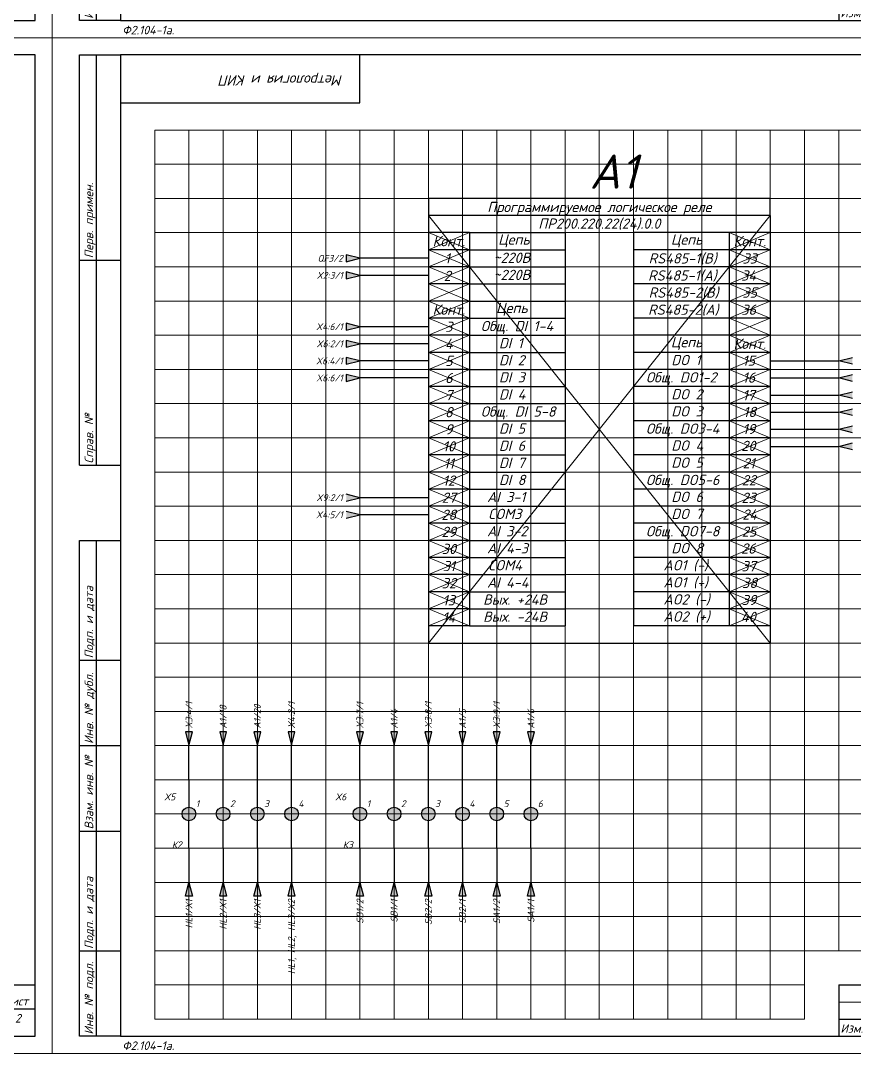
# Model space of a CAD drawing. Header units: millimetres. Extents: x 0 to 53000, y -591 to 24400.
# Drawn here: x 6730.8 to 6974.6, y -591 to -289 of the extents above; entities that cross this region are included whole.
import ezdxf
from ezdxf.enums import TextEntityAlignment as Align

# ---------------------------------------------------------------- set-up
doc = ezdxf.new("R2010")
doc.units = ezdxf.units.MM
for name, color, linetype, lineweight in [('4', 4, 'Continuous', 15), ('Основная', 7, 'Continuous', 30), ('Тонкая для кабелей', 7, 'Continuous', 15)]:
    doc.layers.add(name, color=color, linetype=linetype, lineweight=lineweight)
doc.layers.add('Привязки', color=2, linetype='Continuous', lineweight=0, plot=False, transparency=0.8)
doc.layers.add('рамка', color=253, linetype='Continuous', lineweight=5, transparency=0.8)
doc.styles.add('текст', font='isocpeui.ttf')

# ---------------------------------------------------------------- blocks, each defined once
blk = doc.blocks.new('*U110')
for p, q in [((8, 232), (8, 292)), ((8, 292), (20, 292)), ((13, 232), (13, 292)), ((90, 292), (90, 292)), ((90, 292), (90, 292)), ((90, 278), (90, 292)), ((90, 292), (90, 292)), ((90, 292), (90, 292)), ((90, 292), (90, 292)), ((20, 278), (90, 278)), ((8, 232), (20, 232)), ((8, 172), (8, 232)), ((13, 172), (13, 232)), ((8, 172), (20, 172)), ((8, 115), (8, 150)), ((8, 150), (20, 150)), ((13, 115), (13, 150)), ((8, 90), (8, 115)), ((8, 115), (20, 115)), ((13, 90), (13, 115)), ((8, 65), (8, 90)), ((8, 90), (20, 90)), ((13, 65), (13, 90)), ((8, 30), (8, 65)), ((8, 65), (20, 65)), ((13, 30), (13, 65)), ((8, 5), (8, 30)), ((8, 30), (20, 30)), ((13, 5), (13, 30)), ((230, 20), (415, 20)), ((230, 20), (230, 5)), ((415, 20), (415, 20)), ((415, 20), (415, 20)), ((405, 13), (415, 13)), ((230, 10), (295, 10)), ((20, 5), (8, 5)), ((230, 5), (295, 5)), ((415, 5), (415, 5)), ((415, 5), (415, 5)), ((415, 5), (415, 5)), ((415, 5), (415, 5)), ((415, 5), (415, 5)), ((415, 5), (415, 5)), ((415, 5), (415, 5))]:
    blk.add_line(p, q)
blk.add_lwpolyline([(20, 5), (415, 5), (415, 292), (20, 292)], close=True)
at = {"layer": '4'}
for p, q in [((230, 15), (295, 15)), ((415, 5), (415, 5)), ((415, 5), (415, 5)), ((415, 5), (415, 5)), ((415, 5), (415, 5)), ((415, 5), (415, 5)), ((415, 5), (415, 5)), ((415, 5), (415, 5)), ((415, 5), (415, 5)), ((415, 5), (415, 5))]:
    blk.add_line(p, q, dxfattribs=at)
at = {"layer": 'Привязки'}
blk.add_lwpolyline([(0, 0), (420, 0), (420, 297), (0, 297)], close=True, dxfattribs=at)
at = {"layer": 'рамка'}
blk.add_lwpolyline([(0, 297), (420, 297), (420, 0), (0, 0)], close=True, dxfattribs=at)
at = {"style": 'текст'}
for s, p in [('Перв. примен.', (12, 232.5)), ('Справ. №', (12, 172.5)), ('Подп. и дата', (12, 115.5)), ('Инв. № дубл.', (12, 90.5)), ('Взам. инв. №', (12, 65.5)), ('Подп. и дата', (12, 30.5)), ('Инв. № подл.', (12, 5.5))]:
    blk.add_text(s, height=2.5, rotation=90, dxfattribs=at).set_placement(p)
for s, height, p in [('Лист', 2.5, (405.5, 14)), ('Изм.', 2.5, (230.5, 6)), ('Ф2.104-1.', 0.005, (20, 4.99)), ('Ф2.104-1а.', 2.5, (20.5, 1)), ('Разраб.', 0.0000135, (415, 5)), ('Пров.', 0.0000135, (415, 5)), ('Т.контр.', 0.0000135, (415, 5)), ('Н.контр.', 0.0000135, (415, 5)), ('Утв.', 0.0000135, (415, 5)), ('Лит.', 0.0000135, (415, 5)), ('Масса', 0.0000135, (415, 5)), ('Масштаб', 0.0000135, (415, 5)), ('Листов', 0.0000135, (415, 5)), ('А4', 0.025, (419.61, 0.01)), ('А2', 0.00833, (419.87, 0)), ('А1', 0.00625, (419.9, 0)), ('А0', 0.005, (419.92, 0))]:
    blk.add_text(s, height=height, dxfattribs=at).set_placement(p)
for tag, p, height in [('12', (90, 292), 0.00000373), ('13', (90, 292), 0.00000373), ('27', (90, 292), 0.00000522), ('29', (105, 249), 3.5), ('ИЗМ2', (230.5, 16), 2.5), ('ЛИСТИЗМ2', (237.5, 16), 2.5), ('№ДОКУМИЗМ2', (247.5, 16), 2.5), ('28', (415, 20), 0.0000438), ('ОБОЗНАЧЕНИЕ', (300, 11), 5), ('ИЗМ1', (230.5, 11), 2.5), ('ЛИСТИЗМ1', (237.5, 11), 2.5), ('№ДОКУМИЗМ1', (247.5, 11), 2.5), ('ПОДПИЗМ1', (270.5, 11), 2.5), ('ДАТАИЗМ1', (285.5, 11), 2.5), ('ДАТАНКОНТР', (285.5, 11), 2.5), ('ДАТАУТВ', (285.5, 6), 2.5), ('РАЗРАБ', (415, 5), 0.0000135), ('ЛИСТОВ', (415, 5), 0.0000135), ('ПРОВ', (415, 5), 0.0000135), ('ТКОНТР', (415, 5), 0.0000135), ('НКОНТР', (415, 5), 0.0000135), ('УТВ', (415, 5), 0.0000135), ('10', (415, 5), 0.0000135), ('11', (415, 5), 0.0000135), ('ПОДПИЗМ2', (415, 5), 0.0000135), ('ДАТАИЗМ2', (415, 5), 0.0000135), ('ИЗМ3', (415, 5), 0.0000135), ('ЛИСТИЗМ3', (415, 5), 0.0000135), ('№ДОКУМИЗМ3', (415, 5), 0.0000135), ('ПОДПИЗМ3', (415, 5), 0.0000135), ('ДАТАИЗМ3', (415, 5), 0.0000135), ('ИЗМ4', (415, 5), 0.0000135), ('ЛИСТИЗМ4', (415, 5), 0.0000135), ('№ДОКУМИЗМ4', (415, 5), 0.0000135), ('ПОДПИЗМ4', (415, 5), 0.0000135), ('ДАТАИЗМ4', (415, 5), 0.0000135), ('ДАТАРАЗРАБ', (415, 5), 0.0000135), ('ДАТАПРОВ', (415, 5), 0.0000135), ('ДАТАТКОНТР', (415, 5), 0.0000135)]:
    blk.add_attdef(tag, p, '', height=height, dxfattribs=at)
for tag, p, height, rotation in [('ОБОЗНАЧЕНИЕ-ВЕРХ', (85, 286), 3.5, 180), ('ПРИМЕНЯЕМОСТЬ', (19, 232.5), 2.5, 90), ('СПРАВ№', (19, 172.5), 2.5, 90), ('ДАТАУЧЁТАДУБЛ', (19, 115.5), 2.5, 90), ('ИНВ№ДУБЛ', (19, 90.5), 2.5, 90), ('ВЗАМИНВ№', (19, 65.5), 2.5, 90), ('ДАТАУЧЁТА', (19, 30.5), 2.5, 90), ('ИНВ№ПОДЛ', (19, 5.5), 2.5, 90)]:
    blk.add_attdef(tag, p, '', height=height, rotation=rotation, dxfattribs=at)
blk.add_attdef('30', text='', height=5, dxfattribs=at).set_placement((355, 34), align=Align.MIDDLE)
for tag, height, p in [('ЛИСТ', 2.5, (410, 9)), ('НАИМЕНОВАНИЕ1', 0.000027, (415, 5)), ('НАИМЕНОВАНИЕ2', 0.0000189, (415, 5)), ('НАИМЕНОВАНИЕ3', 0.0000189, (415, 5)), ('НАИМЕНОВАНИЕ4', 0.0000135, (415, 5)), ('МАССА', 0.0000189, (415, 5)), ('МАСШТАБ', 0.0000189, (415, 5)), ('МАТЕРИАЛ1', 0.0000135, (415, 5)), ('МАТЕРИАЛ2', 0.0000135, (415, 5)), ('МАТЕРИАЛ3', 0.0000135, (415, 5)), ('ПРЕДПРИЯТИЕ1', 0.0000189, (415, 5)), ('ПРЕДПРИЯТИЕ2', 0.0000189, (415, 5)), ('ПРЕДПРИЯТИЕ3', 0.0000189, (415, 5))]:
    blk.add_attdef(tag, text='', height=height, dxfattribs=at).set_placement(p, align=Align.CENTER)
for tag in ['ЛИТЕРА', 'ЛИТЕРА2', 'ЛИТЕРА3']:
    blk.add_attdef(tag, text='', height=0.0000135, dxfattribs=at).set_placement((415, 5), align=Align.RIGHT)
for tag in ['ИНДЕКС', 'ИНДЕКС2', 'ИНДЕКС3']:
    blk.add_attdef(tag, text='', height=0.0000135, dxfattribs=at).set_placement((415, 5), align=Align.TOP_LEFT)

msp = doc.modelspace()

# ---------------------------------------------------------------- hatches: boundary and pattern name
at = {"layer": 'Основная'}
h = msp.add_hatch(color=256, dxfattribs=at)
h.dxf.hatch_style = 1
h.paths.add_polyline_path([(6830, -358.5), (6826, -357.5), (6826, -358.5)])
h.paths.add_polyline_path([(6830, -358.5), (6826, -358.5), (6826, -359.5)])
h = msp.add_hatch(color=256, dxfattribs=at)
h.dxf.hatch_style = 1
h.paths.add_polyline_path([(6830, -363.5), (6826, -362.5), (6826, -363.5)])
h.paths.add_polyline_path([(6830, -363.5), (6826, -363.5), (6826, -364.5)])
h = msp.add_hatch(color=256, dxfattribs=at)
h.dxf.hatch_style = 1
h.paths.add_polyline_path([(6830, -378.5), (6826, -377.5), (6826, -378.5)])
h.paths.add_polyline_path([(6830, -378.5), (6826, -378.5), (6826, -379.5)])
h = msp.add_hatch(color=256, dxfattribs=at)
h.dxf.hatch_style = 1
h.paths.add_polyline_path([(6830, -383.5), (6826, -382.5), (6826, -383.5)])
h.paths.add_polyline_path([(6830, -383.5), (6826, -383.5), (6826, -384.5)])
h = msp.add_hatch(color=256, dxfattribs=at)
h.dxf.hatch_style = 1
h.paths.add_polyline_path([(6830, -388.5), (6826, -387.5), (6826, -388.5)])
h.paths.add_polyline_path([(6830, -388.5), (6826, -388.5), (6826, -389.5)])
h = msp.add_hatch(color=256, dxfattribs=at)
h.dxf.hatch_style = 1
h.paths.add_polyline_path([(6970, -388.5), (6974, -387.5), (6974, -388.5)])
h.paths.add_polyline_path([(6970, -388.5), (6974, -388.5), (6974, -389.5)])
h = msp.add_hatch(color=256, dxfattribs=at)
h.dxf.hatch_style = 1
h.paths.add_polyline_path([(6830, -393.5), (6826, -392.5), (6826, -393.5)])
h.paths.add_polyline_path([(6830, -393.5), (6826, -393.5), (6826, -394.5)])
h = msp.add_hatch(color=256, dxfattribs=at)
h.dxf.hatch_style = 1
h.paths.add_polyline_path([(6970, -393.5), (6974, -392.5), (6974, -393.5)])
h.paths.add_polyline_path([(6970, -393.5), (6974, -393.5), (6974, -394.5)])
h = msp.add_hatch(color=256, dxfattribs=at)
h.dxf.hatch_style = 1
h.paths.add_polyline_path([(6970, -398.5), (6974, -397.5), (6974, -398.5)])
h.paths.add_polyline_path([(6970, -398.5), (6974, -398.5), (6974, -399.5)])
h = msp.add_hatch(color=256, dxfattribs=at)
h.dxf.hatch_style = 1
h.paths.add_polyline_path([(6970, -403.5), (6974, -402.5), (6974, -403.5)])
h.paths.add_polyline_path([(6970, -403.5), (6974, -403.5), (6974, -404.5)])
h = msp.add_hatch(color=256, dxfattribs=at)
h.dxf.hatch_style = 1
h.paths.add_polyline_path([(6970, -408.5), (6974, -407.5), (6974, -408.5)])
h.paths.add_polyline_path([(6970, -408.5), (6974, -408.5), (6974, -409.5)])
h = msp.add_hatch(color=256, dxfattribs=at)
h.dxf.hatch_style = 1
h.paths.add_polyline_path([(6970, -413.5), (6974, -412.5), (6974, -413.5)])
h.paths.add_polyline_path([(6970, -413.5), (6974, -413.5), (6974, -414.5)])
h = msp.add_hatch(color=256, dxfattribs=at)
h.dxf.hatch_style = 1
h.paths.add_polyline_path([(6830, -428.5), (6826, -427.5), (6826, -428.5)])
h.paths.add_polyline_path([(6830, -428.5), (6826, -428.5), (6826, -429.5)])
h = msp.add_hatch(color=256, dxfattribs=at)
h.dxf.hatch_style = 1
h.paths.add_polyline_path([(6830, -433.5), (6826, -432.5), (6826, -433.5)])
h.paths.add_polyline_path([(6830, -433.5), (6826, -433.5), (6826, -434.5)])
h = msp.add_hatch(color=256, dxfattribs=at)
h.dxf.hatch_style = 1
h.paths.add_polyline_path([(6780, -501), (6781, -497), (6780, -497)])
h.paths.add_polyline_path([(6780, -501), (6780, -497), (6779, -497)])
h = msp.add_hatch(color=256, dxfattribs=at)
h.dxf.hatch_style = 1
h.paths.add_polyline_path([(6790, -501), (6791, -497), (6790, -497)])
h.paths.add_polyline_path([(6790, -501), (6790, -497), (6789, -497)])
h = msp.add_hatch(color=256, dxfattribs=at)
h.dxf.hatch_style = 1
h.paths.add_polyline_path([(6800, -501), (6801, -497), (6800, -497)])
h.paths.add_polyline_path([(6800, -501), (6800, -497), (6799, -497)])
h = msp.add_hatch(color=256, dxfattribs=at)
h.dxf.hatch_style = 1
h.paths.add_polyline_path([(6810, -501), (6811, -497), (6810, -497)])
h.paths.add_polyline_path([(6810, -501), (6810, -497), (6809, -497)])
h = msp.add_hatch(color=256, dxfattribs=at)
h.dxf.hatch_style = 1
h.paths.add_polyline_path([(6830, -501), (6831, -497), (6830, -497)])
h.paths.add_polyline_path([(6830, -501), (6830, -497), (6829, -497)])
h = msp.add_hatch(color=256, dxfattribs=at)
h.dxf.hatch_style = 1
h.paths.add_polyline_path([(6840, -501), (6841, -497), (6840, -497)])
h.paths.add_polyline_path([(6840, -501), (6840, -497), (6839, -497)])
h = msp.add_hatch(color=256, dxfattribs=at)
h.dxf.hatch_style = 1
h.paths.add_polyline_path([(6850, -501), (6851, -497), (6850, -497)])
h.paths.add_polyline_path([(6850, -501), (6850, -497), (6849, -497)])
h = msp.add_hatch(color=256, dxfattribs=at)
h.dxf.hatch_style = 1
h.paths.add_polyline_path([(6860, -501), (6861, -497), (6860, -497)])
h.paths.add_polyline_path([(6860, -501), (6860, -497), (6859, -497)])
h = msp.add_hatch(color=256, dxfattribs=at)
h.dxf.hatch_style = 1
h.paths.add_polyline_path([(6870, -501), (6871, -497), (6870, -497)])
h.paths.add_polyline_path([(6870, -501), (6870, -497), (6869, -497)])
h = msp.add_hatch(color=256, dxfattribs=at)
h.dxf.hatch_style = 1
h.paths.add_polyline_path([(6880, -501), (6881, -497), (6880, -497)])
h.paths.add_polyline_path([(6880, -501), (6880, -497), (6879, -497)])
at = {"layer": 'Основная', "true_color": 0x991b1e}
h = msp.add_hatch(color=244, dxfattribs=at)
h.dxf.hatch_style = 1
h.paths.add_polyline_path([(6780, -519, 0.414213562), (6778, -521), (6780, -521)])
h.paths.add_polyline_path([(6780, -519), (6780, -521), (6782, -521, 0.414213562)])
h.paths.add_polyline_path([(6780, -521), (6778, -521, 0.414213562), (6780, -523)])
h.paths.add_polyline_path([(6782, -521), (6780, -521), (6780, -523, 0.414213562)])
h = msp.add_hatch(color=244, dxfattribs=at)
h.dxf.hatch_style = 1
h.paths.add_polyline_path([(6790, -519, 0.414213562), (6788, -521), (6790, -521)])
h.paths.add_polyline_path([(6790, -519), (6790, -521), (6792, -521, 0.414213562)])
h.paths.add_polyline_path([(6790, -521), (6788, -521, 0.414213562), (6790, -523)])
h.paths.add_polyline_path([(6792, -521), (6790, -521), (6790, -523, 0.414213562)])
h = msp.add_hatch(color=244, dxfattribs=at)
h.dxf.hatch_style = 1
h.paths.add_polyline_path([(6800, -519, 0.414213562), (6798, -521), (6800, -521)])
h.paths.add_polyline_path([(6800, -519), (6800, -521), (6802, -521, 0.414213562)])
h.paths.add_polyline_path([(6800, -521), (6798, -521, 0.414213562), (6800, -523)])
h.paths.add_polyline_path([(6802, -521), (6800, -521), (6800, -523, 0.414213562)])
at = {"layer": 'Основная', "true_color": 0x454545}
h = msp.add_hatch(color=250, dxfattribs=at)
h.dxf.hatch_style = 1
h.paths.add_polyline_path([(6810, -519, 0.414213562), (6808, -521), (6810, -521)])
h.paths.add_polyline_path([(6810, -519), (6810, -521), (6812, -521, 0.414213562)])
h.paths.add_polyline_path([(6810, -521), (6808, -521, 0.414213562), (6810, -523)])
h.paths.add_polyline_path([(6812, -521), (6810, -521), (6810, -523, 0.414213562)])
at = {"layer": 'Основная', "true_color": 0x991b1e}
h = msp.add_hatch(color=244, dxfattribs=at)
h.dxf.hatch_style = 1
h.paths.add_polyline_path([(6830, -519, 0.414213562), (6828, -521), (6830, -521)])
h.paths.add_polyline_path([(6830, -519), (6830, -521), (6832, -521, 0.414213562)])
h.paths.add_polyline_path([(6830, -521), (6828, -521, 0.414213562), (6830, -523)])
h.paths.add_polyline_path([(6832, -521), (6830, -521), (6830, -523, 0.414213562)])
h = msp.add_hatch(color=244, dxfattribs=at)
h.dxf.hatch_style = 1
h.paths.add_polyline_path([(6840, -519, 0.414213562), (6838, -521), (6840, -521)])
h.paths.add_polyline_path([(6840, -519), (6840, -521), (6842, -521, 0.414213562)])
h.paths.add_polyline_path([(6840, -521), (6838, -521, 0.414213562), (6840, -523)])
h.paths.add_polyline_path([(6842, -521), (6840, -521), (6840, -523, 0.414213562)])
h = msp.add_hatch(color=244, dxfattribs=at)
h.dxf.hatch_style = 1
h.paths.add_polyline_path([(6850, -519, 0.414213562), (6848, -521), (6850, -521)])
h.paths.add_polyline_path([(6850, -519), (6850, -521), (6852, -521, 0.414213562)])
h.paths.add_polyline_path([(6850, -521), (6848, -521, 0.414213562), (6850, -523)])
h.paths.add_polyline_path([(6852, -521), (6850, -521), (6850, -523, 0.414213562)])
h = msp.add_hatch(color=244, dxfattribs=at)
h.dxf.hatch_style = 1
h.paths.add_polyline_path([(6860, -519, 0.414213562), (6858, -521), (6860, -521)])
h.paths.add_polyline_path([(6860, -519), (6860, -521), (6862, -521, 0.414213562)])
h.paths.add_polyline_path([(6860, -521), (6858, -521, 0.414213562), (6860, -523)])
h.paths.add_polyline_path([(6862, -521), (6860, -521), (6860, -523, 0.414213562)])
h = msp.add_hatch(color=244, dxfattribs=at)
h.dxf.hatch_style = 1
h.paths.add_polyline_path([(6870, -519, 0.414213562), (6868, -521), (6870, -521)])
h.paths.add_polyline_path([(6870, -519), (6870, -521), (6872, -521, 0.414213562)])
h.paths.add_polyline_path([(6870, -521), (6868, -521, 0.414213562), (6870, -523)])
h.paths.add_polyline_path([(6872, -521), (6870, -521), (6870, -523, 0.414213562)])
h = msp.add_hatch(color=244, dxfattribs=at)
h.dxf.hatch_style = 1
h.paths.add_polyline_path([(6880, -519, 0.414213562), (6878, -521), (6880, -521)])
h.paths.add_polyline_path([(6880, -519), (6880, -521), (6882, -521, 0.414213562)])
h.paths.add_polyline_path([(6880, -521), (6878, -521, 0.414213562), (6880, -523)])
h.paths.add_polyline_path([(6882, -521), (6880, -521), (6880, -523, 0.414213562)])
at = {"layer": 'Основная'}
h = msp.add_hatch(color=256, dxfattribs=at)
h.dxf.hatch_style = 1
h.paths.add_polyline_path([(6780, -541), (6781, -545), (6780, -545)])
h.paths.add_polyline_path([(6780, -541), (6780, -545), (6779, -545)])
h = msp.add_hatch(color=256, dxfattribs=at)
h.dxf.hatch_style = 1
h.paths.add_polyline_path([(6790, -541), (6791, -545), (6790, -545)])
h.paths.add_polyline_path([(6790, -541), (6790, -545), (6789, -545)])
h = msp.add_hatch(color=256, dxfattribs=at)
h.dxf.hatch_style = 1
h.paths.add_polyline_path([(6800, -541), (6801, -545), (6800, -545)])
h.paths.add_polyline_path([(6800, -541), (6800, -545), (6799, -545)])
h = msp.add_hatch(color=256, dxfattribs=at)
h.dxf.hatch_style = 1
h.paths.add_polyline_path([(6810, -541), (6811, -545), (6810, -545)])
h.paths.add_polyline_path([(6810, -541), (6810, -545), (6809, -545)])
h = msp.add_hatch(color=256, dxfattribs=at)
h.dxf.hatch_style = 1
h.paths.add_polyline_path([(6830, -541), (6831, -545), (6830, -545)])
h.paths.add_polyline_path([(6830, -541), (6830, -545), (6829, -545)])
h = msp.add_hatch(color=256, dxfattribs=at)
h.dxf.hatch_style = 1
h.paths.add_polyline_path([(6840, -541), (6841, -545), (6840, -545)])
h.paths.add_polyline_path([(6840, -541), (6840, -545), (6839, -545)])
h = msp.add_hatch(color=256, dxfattribs=at)
h.dxf.hatch_style = 1
h.paths.add_polyline_path([(6850, -541), (6851, -545), (6850, -545)])
h.paths.add_polyline_path([(6850, -541), (6850, -545), (6849, -545)])
h = msp.add_hatch(color=256, dxfattribs=at)
h.dxf.hatch_style = 1
h.paths.add_polyline_path([(6860, -541), (6861, -545), (6860, -545)])
h.paths.add_polyline_path([(6860, -541), (6860, -545), (6859, -545)])
h = msp.add_hatch(color=256, dxfattribs=at)
h.dxf.hatch_style = 1
h.paths.add_polyline_path([(6870, -541), (6871, -545), (6870, -545)])
h.paths.add_polyline_path([(6870, -541), (6870, -545), (6869, -545)])
h = msp.add_hatch(color=256, dxfattribs=at)
h.dxf.hatch_style = 1
h.paths.add_polyline_path([(6880, -541), (6881, -545), (6880, -545)])
h.paths.add_polyline_path([(6880, -541), (6880, -545), (6879, -545)])

# ---------------------------------------------------------------- linework, layer by layer
at = {"layer": 'Основная', "ltscale": 100}
msp.add_line((6950, -341), (6850, -341), dxfattribs=at)
at = {"layer": 'Основная'}
for p, q in [((6850, -341), (6850, -346)), ((6950, -346), (6950, -341)), ((6850, -346), (6850, -351)), ((6950, -346), (6950, -351)), ((6850, -351), (6850, -356)), ((6862, -351), (6862, -356)), ((6862, -351), (6890, -351)), ((6890, -351), (6890, -466)), ((6910, -351), (6910, -466)), ((6938, -351), (6910, -351)), ((6938, -351), (6938, -356)), ((6950, -351), (6950, -356)), ((6850, -356), (6850, -361)), ((6862, -356), (6862, -361)), ((6862, -356), (6890, -356)), ((6938, -356), (6910, -356)), ((6938, -356), (6938, -361)), ((6950, -356), (6950, -361)), ((6830, -358.5), (6826, -357.5)), ((6826, -357.5), (6826, -359.5)), ((6826, -359.5), (6830, -358.5)), ((6850, -358.5), (6830, -358.5)), ((6850, -361), (6850, -366)), ((6862, -361), (6862, -366)), ((6862, -361), (6890, -361)), ((6938, -361), (6910, -361)), ((6938, -361), (6938, -366)), ((6950, -361), (6950, -366)), ((6830, -363.5), (6826, -362.5)), ((6826, -362.5), (6826, -364.5)), ((6826, -364.5), (6830, -363.5)), ((6850, -363.5), (6830, -363.5)), ((6850, -366), (6850, -371)), ((6862, -366), (6862, -371)), ((6862, -366), (6890, -366)), ((6938, -366), (6910, -366)), ((6938, -366), (6938, -371)), ((6950, -366), (6950, -371)), ((6850, -371), (6850, -376)), ((6862, -371), (6862, -376)), ((6862, -371), (6890, -371)), ((6938, -371), (6910, -371)), ((6938, -371), (6938, -376)), ((6950, -371), (6950, -376)), ((6830, -378.5), (6826, -377.5)), ((6826, -377.5), (6826, -379.5)), ((6850, -376), (6850, -381)), ((6862, -376), (6862, -381)), ((6862, -376), (6890, -376)), ((6938, -376), (6910, -376)), ((6938, -376), (6938, -381)), ((6950, -376), (6950, -381)), ((6826, -379.5), (6830, -378.5)), ((6850, -378.5), (6830, -378.5)), ((6830, -383.5), (6826, -382.5)), ((6826, -382.5), (6826, -384.5)), ((6826, -384.5), (6830, -383.5)), ((6850, -383.5), (6830, -383.5)), ((6850, -381), (6850, -386)), ((6862, -381), (6862, -386)), ((6862, -381), (6890, -381)), ((6938, -381), (6910, -381)), ((6938, -381), (6938, -386)), ((6950, -381), (6950, -386)), ((6850, -386), (6850, -391)), ((6862, -386), (6862, -391)), ((6862, -386), (6890, -386)), ((6938, -386), (6910, -386)), ((6938, -386), (6938, -391)), ((6950, -386), (6950, -391)), ((6830, -388.5), (6826, -387.5)), ((6826, -387.5), (6826, -389.5)), ((6826, -389.5), (6830, -388.5)), ((6850, -388.5), (6830, -388.5)), ((6950, -388.5), (6970, -388.5)), ((6970, -388.5), (6974, -387.5)), ((6974, -389.5), (6970, -388.5)), ((6830, -393.5), (6826, -392.5)), ((6826, -392.5), (6826, -394.5)), ((6850, -391), (6850, -396)), ((6862, -391), (6862, -396)), ((6862, -391), (6890, -391)), ((6938, -391), (6910, -391)), ((6938, -391), (6938, -396)), ((6950, -391), (6950, -396)), ((6970, -393.5), (6974, -392.5)), ((6826, -394.5), (6830, -393.5)), ((6850, -393.5), (6830, -393.5)), ((6950, -393.5), (6970, -393.5)), ((6974, -394.5), (6970, -393.5)), ((6850, -396), (6850, -401)), ((6862, -396), (6862, -401)), ((6862, -396), (6890, -396)), ((6938, -396), (6910, -396)), ((6938, -396), (6938, -401)), ((6950, -396), (6950, -401)), ((6950, -398.5), (6970, -398.5)), ((6970, -398.5), (6974, -397.5)), ((6974, -399.5), (6970, -398.5)), ((6850, -401), (6850, -406)), ((6862, -401), (6862, -406)), ((6862, -401), (6890, -401)), ((6938, -401), (6910, -401)), ((6938, -401), (6938, -406)), ((6950, -401), (6950, -406)), ((6950, -403.5), (6970, -403.5)), ((6970, -403.5), (6974, -402.5)), ((6974, -404.5), (6970, -403.5)), ((6850, -406), (6850, -411)), ((6862, -406), (6862, -411)), ((6862, -406), (6890, -406)), ((6938, -406), (6910, -406)), ((6938, -406), (6938, -411)), ((6950, -406), (6950, -411)), ((6970, -408.5), (6974, -407.5)), ((6950, -408.5), (6970, -408.5)), ((6974, -409.5), (6970, -408.5)), ((6850, -411), (6850, -416)), ((6862, -411), (6862, -416)), ((6862, -411), (6890, -411)), ((6938, -411), (6910, -411)), ((6938, -411), (6938, -416)), ((6950, -411), (6950, -416)), ((6950, -413.5), (6970, -413.5)), ((6970, -413.5), (6974, -412.5)), ((6974, -414.5), (6970, -413.5)), ((6850, -416), (6850, -421)), ((6862, -416), (6862, -421)), ((6862, -416), (6890, -416)), ((6938, -416), (6910, -416)), ((6938, -416), (6938, -421)), ((6950, -416), (6950, -421)), ((6850, -421), (6850, -426)), ((6862, -421), (6862, -426)), ((6862, -421), (6890, -421)), ((6938, -421), (6910, -421)), ((6938, -421), (6938, -426)), ((6950, -421), (6950, -426)), ((6830, -428.5), (6826, -427.5)), ((6826, -429.5), (6830, -428.5)), ((6850, -428.5), (6830, -428.5)), ((6850, -426), (6850, -431)), ((6862, -426), (6862, -431)), ((6862, -426), (6890, -426)), ((6938, -426), (6910, -426)), ((6938, -426), (6938, -431)), ((6950, -426), (6950, -431)), ((6850, -431), (6850, -436)), ((6862, -431), (6862, -436)), ((6862, -431), (6890, -431)), ((6938, -431), (6910, -431)), ((6938, -431), (6938, -436)), ((6950, -431), (6950, -436)), ((6830, -433.5), (6826, -432.5)), ((6826, -434.5), (6830, -433.5)), ((6850, -433.5), (6830, -433.5)), ((6850, -436), (6850, -441)), ((6862, -436), (6862, -441)), ((6862, -436), (6890, -436)), ((6938, -436), (6910, -436)), ((6938, -436), (6938, -441)), ((6950, -436), (6950, -441)), ((6850, -441), (6850, -446)), ((6862, -441), (6862, -446)), ((6862, -441), (6890, -441)), ((6938, -441), (6910, -441)), ((6938, -441), (6938, -446)), ((6950, -441), (6950, -446)), ((6850, -446), (6850, -451)), ((6862, -446), (6862, -451)), ((6862, -446), (6890, -446)), ((6938, -446), (6910, -446)), ((6938, -446), (6938, -451)), ((6950, -446), (6950, -451)), ((6850, -451), (6850, -456)), ((6862, -451), (6862, -456)), ((6862, -451), (6890, -451)), ((6938, -451), (6910, -451)), ((6938, -451), (6938, -456)), ((6950, -451), (6950, -456)), ((6850, -456), (6850, -461)), ((6862, -456), (6862, -461)), ((6862, -456), (6890, -456)), ((6938, -456), (6910, -456)), ((6938, -456), (6938, -461)), ((6950, -456), (6950, -461)), ((6850, -461), (6850, -466)), ((6862, -461), (6862, -466)), ((6862, -461), (6890, -461)), ((6938, -461), (6910, -461)), ((6938, -461), (6938, -466)), ((6950, -461), (6950, -466)), ((6850, -466), (6850, -471)), ((6862, -466), (6890, -466)), ((6938, -466), (6910, -466)), ((6950, -466), (6950, -471)), ((6850, -471), (6950, -471)), ((6779, -497), (6780, -501)), ((6781, -497), (6779, -497)), ((6780, -501), (6781, -497)), ((6789, -497), (6790, -501)), ((6791, -497), (6789, -497)), ((6790, -501), (6791, -497)), ((6799, -497), (6800, -501)), ((6801, -497), (6799, -497)), ((6800, -501), (6801, -497)), ((6809, -497), (6810, -501)), ((6811, -497), (6809, -497)), ((6810, -501), (6811, -497)), ((6829, -497), (6830, -501)), ((6831, -497), (6829, -497)), ((6830, -501), (6831, -497)), ((6839, -497), (6840, -501)), ((6841, -497), (6839, -497)), ((6840, -501), (6841, -497)), ((6849, -497), (6850, -501)), ((6851, -497), (6849, -497)), ((6850, -501), (6851, -497)), ((6859, -497), (6860, -501)), ((6861, -497), (6859, -497)), ((6860, -501), (6861, -497)), ((6869, -497), (6870, -501)), ((6871, -497), (6869, -497)), ((6870, -501), (6871, -497)), ((6879, -497), (6880, -501)), ((6881, -497), (6879, -497)), ((6880, -501), (6881, -497)), ((6780, -511), (6780, -501)), ((6790, -511), (6790, -501)), ((6800, -511), (6800, -501)), ((6810, -511), (6810, -501)), ((6830, -511), (6830, -501)), ((6840, -511), (6840, -501)), ((6850, -511), (6850, -501)), ((6860, -511), (6860, -501)), ((6870, -511), (6870, -501)), ((6880, -511), (6880, -501)), ((6780, -511), (6780, -519)), ((6790, -519), (6790, -511)), ((6800, -519), (6800, -511)), ((6810, -519), (6810, -511)), ((6830, -511), (6830, -519)), ((6840, -519), (6840, -511)), ((6850, -519), (6850, -511)), ((6860, -519), (6860, -511)), ((6870, -519), (6870, -511)), ((6880, -519), (6880, -511)), ((6780, -531), (6780, -523)), ((6790, -531), (6790, -523)), ((6800, -531), (6800, -523)), ((6810, -531), (6810, -523)), ((6830, -531), (6830, -523)), ((6840, -531), (6840, -523)), ((6850, -531), (6850, -523)), ((6860, -531), (6860, -523)), ((6870, -531), (6870, -523)), ((6880, -531), (6880, -523)), ((6780, -531), (6780, -541)), ((6790, -531), (6790, -541)), ((6800, -531), (6800, -541)), ((6810, -531), (6810, -541)), ((6830, -531), (6830, -541)), ((6840, -531), (6840, -541)), ((6850, -531), (6850, -541)), ((6860, -531), (6860, -541)), ((6870, -531), (6870, -541)), ((6880, -531), (6880, -541)), ((6779, -545), (6780, -541)), ((6780, -541), (6781, -545)), ((6789, -545), (6790, -541)), ((6790, -541), (6791, -545)), ((6799, -545), (6800, -541)), ((6800, -541), (6801, -545)), ((6809, -545), (6810, -541)), ((6810, -541), (6811, -545)), ((6829, -545), (6830, -541)), ((6830, -541), (6831, -545)), ((6839, -545), (6840, -541)), ((6840, -541), (6841, -545)), ((6849, -545), (6850, -541)), ((6850, -541), (6851, -545)), ((6859, -545), (6860, -541)), ((6860, -541), (6861, -545)), ((6869, -545), (6870, -541)), ((6870, -541), (6871, -545)), ((6879, -545), (6880, -541)), ((6880, -541), (6881, -545)), ((6781, -545), (6779, -545)), ((6791, -545), (6789, -545)), ((6801, -545), (6799, -545)), ((6811, -545), (6809, -545)), ((6831, -545), (6829, -545)), ((6841, -545), (6839, -545)), ((6851, -545), (6849, -545)), ((6861, -545), (6859, -545)), ((6871, -545), (6869, -545)), ((6881, -545), (6879, -545))]:
    msp.add_line(p, q, dxfattribs=at)
at = {"layer": 'Основная', "ltscale": 0.05}
for p, q in [((6950, -346), (6850, -346)), ((6862, -351), (6850, -351)), ((6950, -351), (6938, -351)), ((6862, -356), (6850, -356)), ((6950, -356), (6938, -356)), ((6862, -361), (6850, -361)), ((6950, -361), (6938, -361)), ((6862, -366), (6850, -366)), ((6950, -366), (6938, -366)), ((6862, -371), (6850, -371)), ((6950, -371), (6938, -371)), ((6862, -376), (6850, -376)), ((6950, -376), (6938, -376)), ((6862, -381), (6850, -381)), ((6950, -381), (6938, -381)), ((6862, -386), (6850, -386)), ((6950, -386), (6938, -386)), ((6862, -391), (6850, -391)), ((6950, -391), (6938, -391)), ((6862, -396), (6850, -396)), ((6950, -396), (6938, -396)), ((6862, -401), (6850, -401)), ((6950, -401), (6938, -401)), ((6862, -406), (6850, -406)), ((6950, -406), (6938, -406)), ((6862, -411), (6850, -411)), ((6950, -411), (6938, -411)), ((6862, -416), (6850, -416)), ((6950, -416), (6938, -416)), ((6862, -421), (6850, -421)), ((6950, -421), (6938, -421)), ((6862, -426), (6850, -426)), ((6950, -426), (6938, -426)), ((6862, -431), (6850, -431)), ((6950, -431), (6938, -431)), ((6862, -436), (6850, -436)), ((6950, -436), (6938, -436)), ((6862, -441), (6850, -441)), ((6950, -441), (6938, -441)), ((6862, -446), (6850, -446)), ((6950, -446), (6938, -446)), ((6862, -451), (6850, -451)), ((6950, -451), (6938, -451)), ((6862, -456), (6850, -456)), ((6950, -456), (6938, -456)), ((6862, -461), (6850, -461)), ((6950, -461), (6938, -461)), ((6862, -466), (6850, -466)), ((6950, -466), (6938, -466))]:
    msp.add_line(p, q, dxfattribs=at)
at = {"layer": 'Основная'}
for centre in [(6780, -521), (6790, -521), (6800, -521), (6810, -521), (6830, -521), (6840, -521), (6850, -521), (6860, -521), (6870, -521), (6880, -521)]:
    msp.add_circle(centre, 2, dxfattribs=at)
at = {"layer": 'Привязки'}
for p, q in [((6770, -321), (7140, -321)), ((6770, -581), (6770, -321)), ((6780, -321), (6780, -581)), ((6790, -321), (6790, -581)), ((6800, -321), (6800, -581)), ((6810, -321), (6810, -581)), ((6820, -321), (6820, -581)), ((6830, -321), (6830, -581)), ((6840, -321), (6840, -581)), ((6850, -321), (6850, -581)), ((6860, -321), (6860, -581)), ((6870, -321), (6870, -581)), ((6880, -321), (6880, -581)), ((6890, -321), (6890, -581)), ((6900, -321), (6900, -581)), ((6910, -321), (6910, -581)), ((6920, -321), (6920, -581)), ((6930, -321), (6930, -581)), ((6940, -321), (6940, -581)), ((6950, -321), (6950, -581)), ((6960, -321), (6960, -561)), ((6970, -321), (6970, -561)), ((6770, -331), (7140, -331)), ((6770, -341), (7140, -341)), ((6850, -471), (6950, -346)), ((6850, -346), (6950, -471)), ((6770, -351), (7140, -351)), ((6850, -356), (6862, -351)), ((6850, -351), (6862, -356)), ((6938, -356), (6950, -351)), ((6938, -351), (6950, -356)), ((6850, -361), (6862, -356)), ((6850, -356), (6862, -361)), ((6938, -361), (6950, -356)), ((6938, -356), (6950, -361)), ((6770, -361), (7140, -361)), ((6850, -366), (6862, -361)), ((6850, -361), (6862, -366)), ((6938, -366), (6950, -361)), ((6938, -361), (6950, -366)), ((6850, -371), (6862, -366)), ((6850, -366), (6862, -371)), ((6938, -371), (6950, -366)), ((6938, -366), (6950, -371)), ((6770, -371), (7140, -371)), ((6850, -376), (6862, -371)), ((6850, -371), (6862, -376)), ((6938, -376), (6950, -371)), ((6938, -371), (6950, -376)), ((6850, -381), (6862, -376)), ((6850, -376), (6862, -381)), ((6938, -381), (6950, -376)), ((6938, -376), (6950, -381)), ((6770, -381), (7140, -381)), ((6850, -386), (6862, -381)), ((6850, -381), (6862, -386)), ((6938, -386), (6950, -381)), ((6938, -381), (6950, -386)), ((6850, -391), (6862, -386)), ((6850, -386), (6862, -391)), ((6938, -391), (6950, -386)), ((6938, -386), (6950, -391)), ((6770, -391), (7140, -391)), ((6850, -396), (6862, -391)), ((6850, -391), (6862, -396)), ((6938, -396), (6950, -391)), ((6938, -391), (6950, -396)), ((6850, -401), (6862, -396)), ((6850, -396), (6862, -401)), ((6938, -401), (6950, -396)), ((6938, -396), (6950, -401)), ((6770, -401), (7140, -401)), ((6850, -406), (6862, -401)), ((6850, -401), (6862, -406)), ((6938, -406), (6950, -401)), ((6938, -401), (6950, -406)), ((6850, -411), (6862, -406)), ((6850, -406), (6862, -411)), ((6938, -411), (6950, -406)), ((6938, -406), (6950, -411)), ((6770, -411), (7140, -411)), ((6850, -416), (6862, -411)), ((6850, -411), (6862, -416)), ((6938, -416), (6950, -411)), ((6938, -411), (6950, -416)), ((6850, -421), (6862, -416)), ((6850, -416), (6862, -421)), ((6938, -421), (6950, -416)), ((6938, -416), (6950, -421)), ((6770, -421), (7140, -421)), ((6850, -426), (6862, -421)), ((6850, -421), (6862, -426)), ((6938, -426), (6950, -421)), ((6938, -421), (6950, -426)), ((6850, -431), (6862, -426)), ((6850, -426), (6862, -431)), ((6938, -431), (6950, -426)), ((6938, -426), (6950, -431)), ((6770, -431), (7140, -431)), ((6850, -436), (6862, -431)), ((6850, -431), (6862, -436)), ((6938, -436), (6950, -431)), ((6938, -431), (6950, -436)), ((6850, -441), (6862, -436)), ((6850, -436), (6862, -441)), ((6938, -441), (6950, -436)), ((6938, -436), (6950, -441)), ((6770, -441), (7140, -441)), ((6850, -446), (6862, -441)), ((6850, -441), (6862, -446)), ((6938, -446), (6950, -441)), ((6938, -441), (6950, -446)), ((6850, -451), (6862, -446)), ((6850, -446), (6862, -451)), ((6938, -451), (6950, -446)), ((6938, -446), (6950, -451)), ((6770, -451), (7140, -451)), ((6850, -456), (6862, -451)), ((6850, -451), (6862, -456)), ((6938, -456), (6950, -451)), ((6938, -451), (6950, -456)), ((6850, -461), (6862, -456)), ((6850, -456), (6862, -461)), ((6938, -461), (6950, -456)), ((6938, -456), (6950, -461)), ((6770, -461), (7140, -461)), ((6850, -466), (6862, -461)), ((6850, -461), (6862, -466)), ((6938, -466), (6950, -461)), ((6938, -461), (6950, -466)), ((6770, -471), (7140, -471)), ((6770, -481), (7140, -481)), ((6770, -491), (7140, -491)), ((6770, -501), (7140, -501)), ((6770, -511), (7140, -511)), ((6770, -521), (7140, -521)), ((6770, -531), (7140, -531)), ((6770, -541), (7140, -541)), ((6770, -551), (7140, -551)), ((6770, -561), (6960, -561)), ((7140, -561), (6960, -561)), ((6960, -561), (6960, -581)), ((6770, -571), (6960, -571)), ((6960, -581), (6770, -581))]:
    msp.add_line(p, q, dxfattribs=at)
at = {"layer": 'Тонкая для кабелей'}
for p, q in [((6812, -531), (6775, -531)), ((6882, -531), (6825, -531))]:
    msp.add_line(p, q, dxfattribs=at)

# ---------------------------------------------------------------- block references
for p in [(6320, -294), (6740, -294)]:
    msp.add_blockref('*U110', p)
ref = msp.add_blockref('*U110', (6320, -591))
ref.add_attrib('НАИМЕНОВАНИЕ1', 'Система', dxfattribs={"height": 0.0000189, "style": 'текст'}).set_placement((6734.99954, -585.99983), align=Align.CENTER)
ref.add_attrib('НАИМЕНОВАНИЕ2', 'автоматического управления', dxfattribs={"height": 0.0000189, "style": 'текст'}).set_placement((6734.99954, -585.99986), align=Align.CENTER)
ref.add_attrib('НАИМЕНОВАНИЕ3', 'уровнем', dxfattribs={"height": 0.0000189, "style": 'текст'}).set_placement((6734.99954, -585.99989), align=Align.CENTER)
ref.add_attrib('РАЗРАБ', 'Соловьев И. П.', (6734.99909, -585.99986), dxfattribs={"height": 0.0000108, "style": 'текст'})
ref.add_attrib('ЛИСТОВ', '3', (6734.99992, -585.99991), dxfattribs={"height": 0.0000135, "style": 'текст'})
ref.add_attrib('ЛИСТ', '2', dxfattribs={"height": 2.5, "style": 'текст'}).set_placement((6730, -582), align=Align.CENTER)
ref.add_attrib('МАТЕРИАЛ2', 'Принципиальная электрическая схема', dxfattribs={"height": 0.0000135, "style": 'текст'}).set_placement((6734.99954, -585.99997), align=Align.CENTER)
ref.add_attrib('ПРЕДПРИЯТИЕ1', 'ФГБОУ ДПО "Институт', dxfattribs={"height": 0.0000108, "style": 'текст'}).set_placement((6734.99986, -585.99994), align=Align.CENTER)
ref.add_attrib('ПРЕДПРИЯТИЕ2', 'развития профессионального', dxfattribs={"height": 0.0000108, "style": 'текст'}).set_placement((6734.99986, -585.99997), align=Align.CENTER)
ref.add_attrib('ПРЕДПРИЯТИЕ3', 'образования"', dxfattribs={"height": 0.0000108, "style": 'текст'}).set_placement((6734.99986, -585.99999), align=Align.CENTER)
ref = msp.add_blockref('*U110', (6740, -591))
ref.add_attrib('ОБОЗНАЧЕНИЕ-ВЕРХ', 'Метрология и КИП', (6825, -305), dxfattribs={"height": 3, "rotation": 180, "style": 'текст'})

# ---------------------------------------------------------------- texts
at = {"layer": 'Основная', "style": 'текст'}
for s, p in [('Конт.', (6856, -353.5)), ('Конт.', (6944, -353.5)), ('1', (6855.54847, -358.5113)), ('33', (6943.95783, -358.53449)), ('2', (6855.53427, -363.63542)), ('34', (6943.66161, -363.52756)), ('35', (6943.95783, -368.53449)), ('Конт.', (6856, -373.5)), ('36', (6943.66161, -373.52756)), ('3', (6856, -378.5)), ('4', (6856, -383.5)), ('Конт.', (6944, -383.5)), ('5', (6856, -388.5)), ('15', (6943.68645, -388.43073)), ('6', (6856, -393.5)), ('16', (6943.72003, -393.37896)), ('7', (6856, -398.5)), ('17', (6943.66523, -398.52756)), ('8', (6856, -403.5)), ('18', (6943.96145, -403.43073)), ('9', (6856, -408.5)), ('19', (6943.76145, -408.43073)), ('10', (6856, -413.5)), ('20', (6943.58801, -413.35839)), ('11', (6856, -418.5)), ('21', (6943.68645, -418.43073)), ('12', (6856, -423.5)), ('22', (6943.72003, -423.37896)), ('27', (6856, -428.5)), ('23', (6943.66523, -428.52756)), ('28', (6856, -433.5)), ('24', (6943.96145, -433.43073)), ('29', (6856, -438.5)), ('25', (6943.76145, -438.43073)), ('30', (6856, -443.5)), ('26', (6943.58801, -443.35839)), ('31', (6856, -448.5)), ('37', (6943.66523, -448.52756)), ('32', (6856, -453.5)), ('38', (6943.96145, -453.43073)), ('13', (6856, -458.5)), ('39', (6943.76145, -458.43073)), ('14', (6856, -463.5)), ('40', (6943.58801, -463.35839))]:
    msp.add_text(s, height=3, dxfattribs=at).set_placement(p, align=Align.MIDDLE_CENTER)
for s, p in [('Цепь', (6870.41481, -354.5)), ('Цепь', (6920.91878, -354.5)), ('~220B', (6869.0625, -359.84683)), ('RS485-1(B)', (6914.41098, -360.02205)), ('~220B', (6869.0625, -364.84683)), ('RS485-1(A)', (6914.26098, -365.02205)), ('RS485-2(B)', (6914.41098, -370.02205)), ('Цепь', (6869.82518, -374.5)), ('RS485-2(A)', (6914.26098, -375.02205)), ('Общ. DI 1-4', (6865.3665, -379.80799)), ('DI 1', (6870.64471, -384.80799)), ('Цепь', (6920.91878, -384.5)), ('DI 2', (6870.64471, -389.80799)), ('DO 1', (6921.04294, -389.75)), ('DI 3', (6870.64471, -394.80799)), ('Общ. DO1-2', (6913.6427, -394.80799)), ('DI 4', (6870.64471, -399.80799)), ('DO 2', (6921.04294, -399.75)), ('Общ. DI 5-8', (6865.3665, -404.80799)), ('DO 3', (6921.04294, -404.75)), ('DI 5', (6870.64471, -409.80799)), ('Общ. DO3-4', (6913.6427, -409.80799)), ('DI 6', (6870.64471, -414.80799)), ('DO 4', (6921.04294, -414.75)), ('DO 5', (6921.04294, -419.75)), ('DI 7', (6870.64471, -419.80799)), ('DI 8', (6870.64471, -424.80799)), ('Общ. DO5-6', (6913.6427, -424.80799)), ('AI 3-1', (6867.1615, -429.80799)), ('DO 6', (6921.04294, -429.75)), ('COM3', (6867.45772, -434.75)), ('DO 7', (6921.04294, -434.75)), ('AI 3-2', (6867.1615, -439.80799)), ('Общ. DO7-8', (6913.6427, -439.80799)), ('AI 4-3', (6867.1615, -444.80799)), ('DO 8', (6921.04294, -444.75)), ('COM4', (6867.45772, -449.75)), ('AO1 (-)', (6918.74911, -449.75)), ('AI 4-4', (6867.1615, -454.80799)), ('AO1 (+)', (6918.74911, -454.75)), ('Вых. +24В', (6866.02027, -459.80799)), ('AO2 (-)', (6918.74911, -459.75)), ('Вых. -24В', (6866.02027, -464.80799)), ('AO2 (+)', (6918.74911, -464.75))]:
    msp.add_text(s, height=3, dxfattribs=at).set_placement(p)
at = {"layer": 'Основная', "insert": (6904.13512, -333.14491), "char_height": 10, "width": 15.4855599, "attachment_point": 5, "style": 'текст'}
msp.add_mtext('А1', dxfattribs=at)
at = {"layer": 'Основная', "style": 'текст'}
for s, width, gutter_width, insert, char_height, attachment_point in [('Программируемое логическое реле', 84.2365764, 200, (6900, -342), 3, 2), ('ПР200.220.22(24).0.0', 100, 15, (6900, -348.5), 3, 5), ('QF3/2', 10, 200, (6825, -358.5), 2, 6), ('X2:3/1', 10, 200, (6825, -363.5), 2, 6), ('X4:6/1', 10, 200, (6825, -378.5), 2, 6), ('X6:2/1', 10, 200, (6825, -383.5), 2, 6), ('X6:4/1', 10, 200, (6825, -388.5), 2, 6), ('X6:6/1', 10, 200, (6825, -393.5), 2, 6), ('X9:2/1', 10, 200, (6825, -428.5), 2, 6), ('X4:5/1', 10, 200, (6825, -433.5), 2, 6), ('X5', 10, 200, (6776, -517), 2, 9), ('X6', 10, 200, (6826, -517), 2, 9), ('1', 3, 200, (6782, -519), 2, 7), ('2', 3, 200, (6792, -519), 2, 7), ('3', 3, 200, (6802, -519), 2, 7), ('4', 3, 200, (6812, -519), 2, 7), ('1', 3, 200, (6832, -519), 2, 7), ('2', 3, 200, (6842, -519), 2, 7), ('3', 3, 200, (6852, -519), 2, 7), ('4', 3, 200, (6862, -519), 2, 7), ('5', 3, 200, (6872, -519), 2, 7), ('6', 3, 200, (6882, -519), 2, 7)]:
    msp.add_mtext_dynamic_manual_height_columns(s, width=width, gutter_width=gutter_width, heights=[0], dxfattribs=dict(at, insert=insert, char_height=char_height, attachment_point=attachment_point))
at = {"layer": 'Основная', "char_height": 2, "rotation": 90, "style": 'текст'}
for s, width, heights, insert, attachment_point in [('X3:4/1', 5.8793103, [0], (6779, -496), 1), ('A1/18', 5.8793103, [0], (6789, -496), 1), ('A1/20', 5.8793103, [0], (6799, -496), 1), ('X4:2/1', 5.8793103, [0], (6809, -496), 1), ('X3:7/1', 5.8793103, [1.09605], (6829, -496), 1), ('X3:8/1', 5.8793103, [0], (6849, -496), 1), ('X3:9/1', 5.8793103, [0], (6869, -496), 1), ('A1/4', 5.8793103, [0], (6839, -496), 1), ('A1/5', 5.8793103, [0], (6859, -496), 1), ('A1/6', 5.8793103, [0], (6879, -496), 1), ('HL1/X1', 29.9119461, [0], (6779, -546), 3), ('HL2/X1', 29.9119461, [0], (6789, -546), 3), ('HL3/X1', 29.9119461, [0], (6799, -546), 3), ('HL1, HL2, HL3/X2', 29.9119461, [0], (6809, -546), 3), ('{\\fISOCPEUR|b1|i1|c204|p34;SB1/2}', 29.9119461, [0], (6829, -546), 3), ('SB1/1', 29.9119461, [0], (6839, -546), 3), ('SB2/2', 29.9119461, [0], (6849, -546), 3), ('SB2/1', 29.9119461, [0], (6859, -546), 3), ('SA1/2', 29.9119461, [0], (6869, -546), 3), ('SA1/1', 29.9119461, [0], (6879, -546), 3)]:
    msp.add_mtext_dynamic_manual_height_columns(s, width=width, gutter_width=200, heights=heights, dxfattribs=dict(at, insert=insert, attachment_point=attachment_point))
at = {"layer": 'Тонкая для кабелей', "char_height": 2, "attachment_point": 7, "style": 'текст'}
for s, insert in [('К2', (6775, -531)), ('К3', (6825, -531))]:
    msp.add_mtext_dynamic_manual_height_columns(s, width=10, gutter_width=200, heights=[0], dxfattribs=dict(at, insert=insert))

doc.saveas('drawing.dxf')
